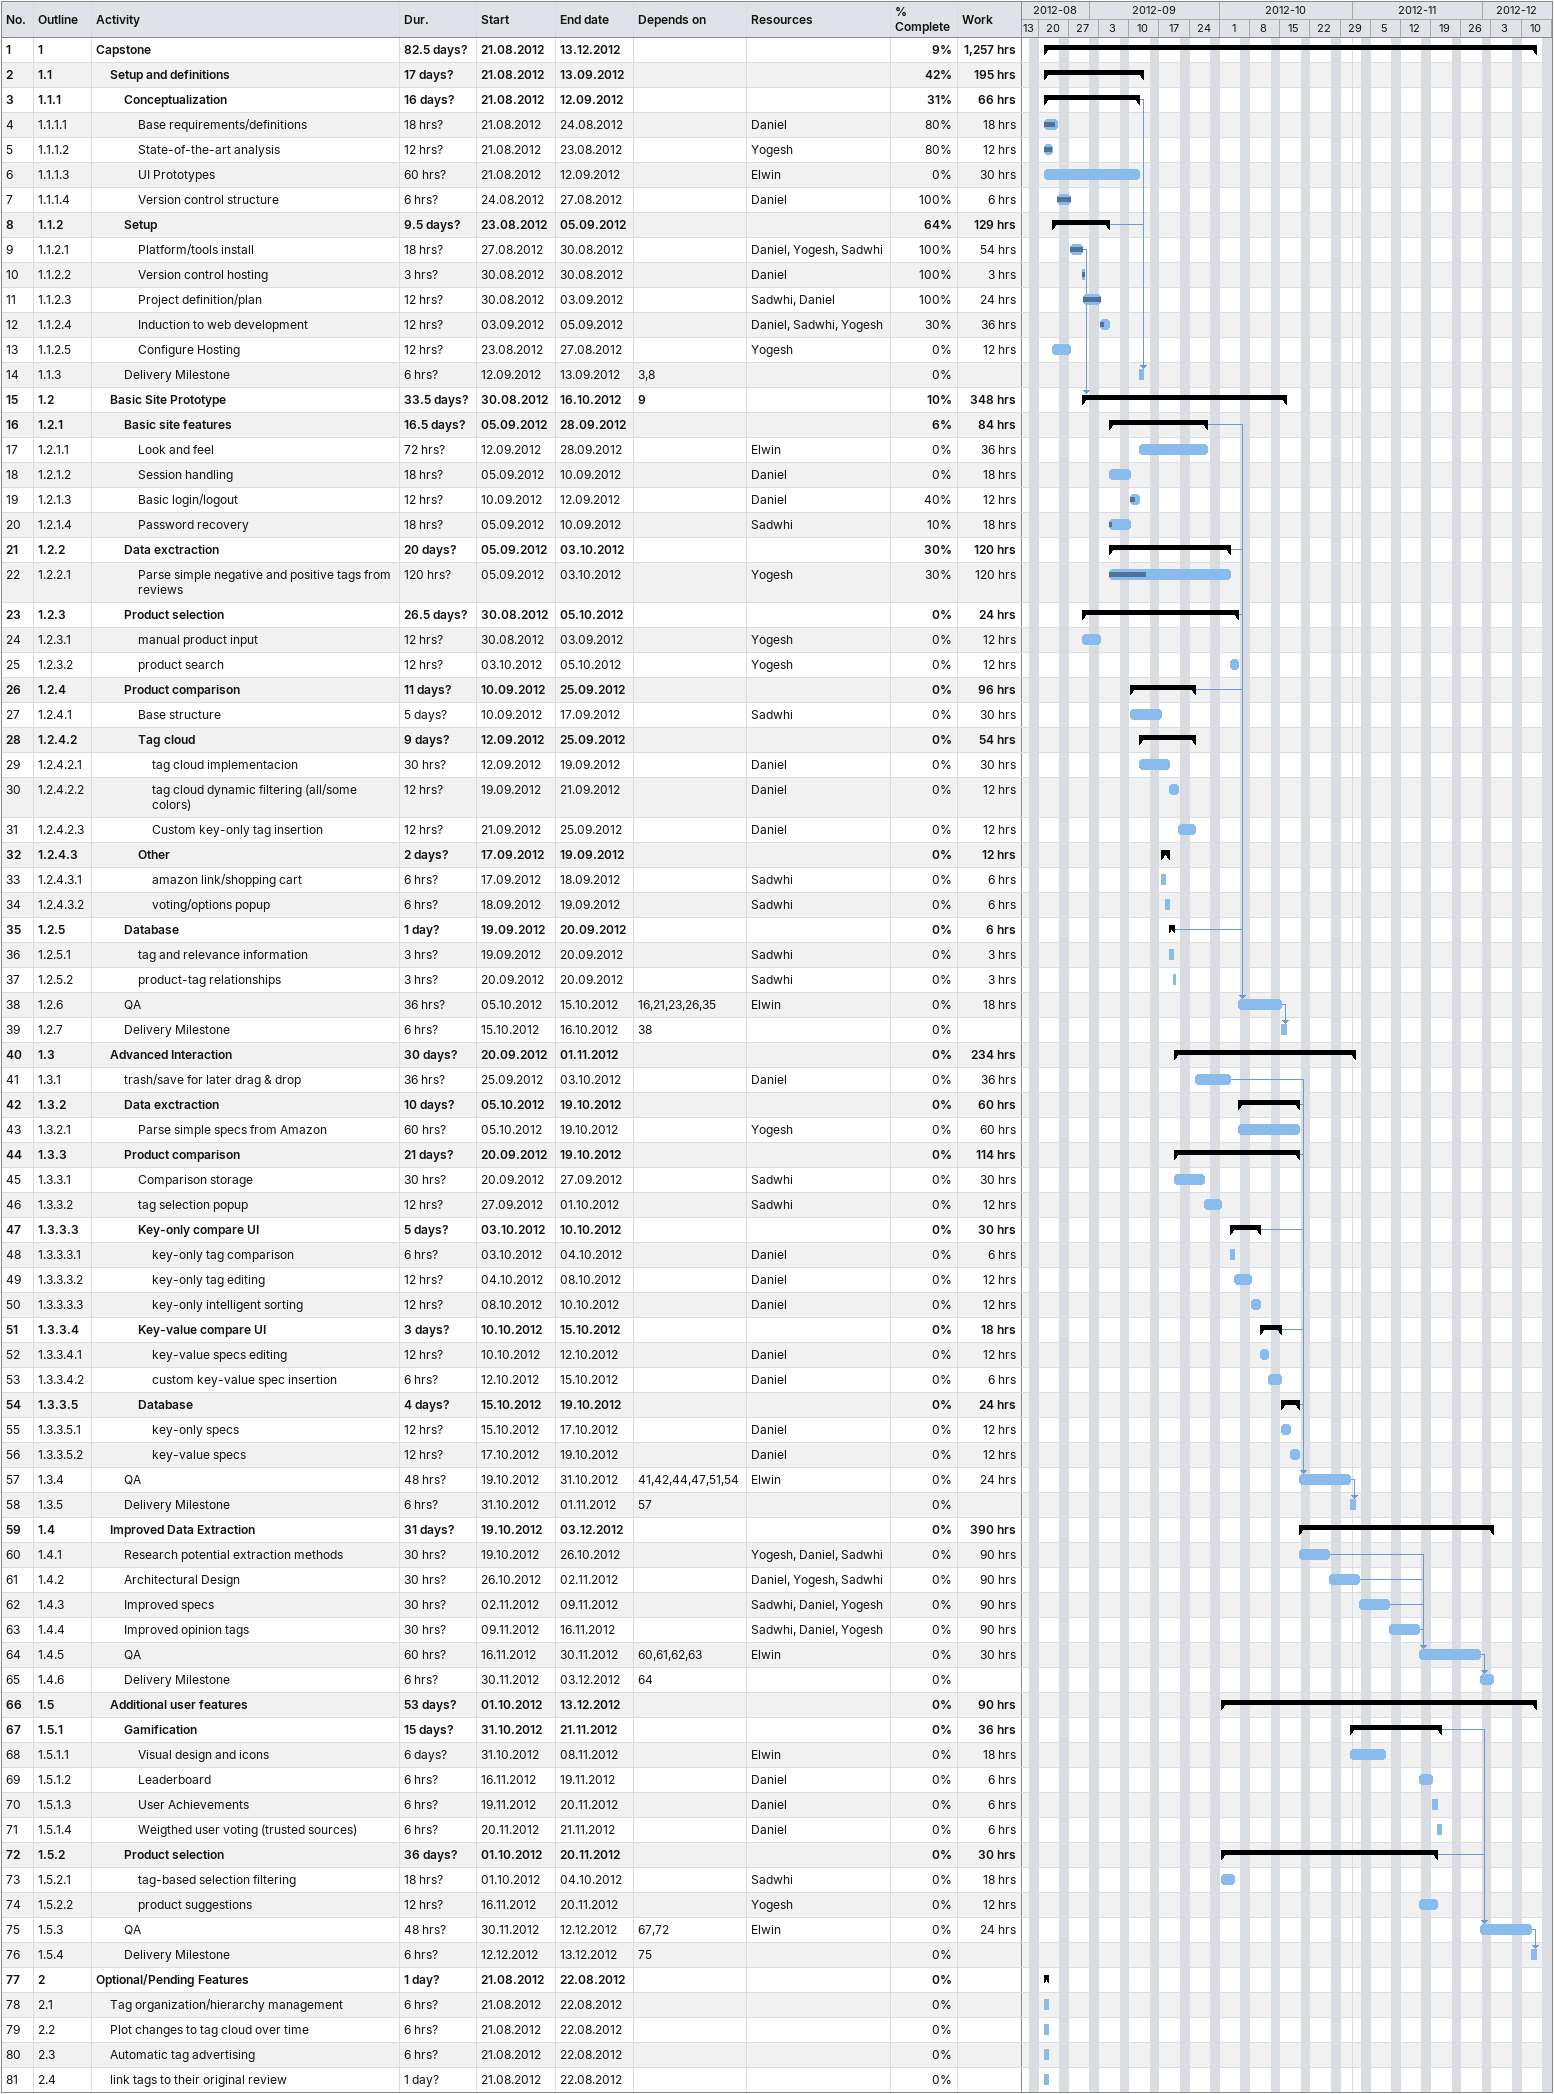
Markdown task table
| ID | WBS | Task | Duration | Start | Finish | Predecessors | Resources | % complete | Work (h) |
|---|---|---|---|---|---|---|---|---|---|
| 1 | 1 | **Capstone** | 82.5d? | 2012-08-21 | 2012-12-13 |  |  | 9 | 1257 |
| 2 | 1.1 | **Setup and definitions** | 17d? | 2012-08-21 | 2012-09-13 |  |  | 42 | 195 |
| 3 | 1.1.1 | **Conceptualization** | 16d? | 2012-08-21 | 2012-09-12 |  |  | 31 | 66 |
| 4 | 1.1.1.1 | Base requirements/definitions | 18h? | 2012-08-21 | 2012-08-24 |  | Daniel | 80 | 18 |
| 5 | 1.1.1.2 | State-of-the-art analysis | 12h? | 2012-08-21 | 2012-08-23 |  | Yogesh | 80 | 12 |
| 6 | 1.1.1.3 | UI Prototypes | 60h? | 2012-08-21 | 2012-09-12 |  | Elwin | 0 | 30 |
| 7 | 1.1.1.4 | Version control structure | 6h? | 2012-08-24 | 2012-08-27 |  | Daniel | 100 | 6 |
| 8 | 1.1.2 | **Setup** | 9.5d? | 2012-08-23 | 2012-09-05 |  |  | 64 | 129 |
| 9 | 1.1.2.1 | Platform/tools install | 18h? | 2012-08-27 | 2012-08-30 |  | Daniel, Yogesh, Sadwhi | 100 | 54 |
| 10 | 1.1.2.2 | Version control hosting | 3h? | 2012-08-30 | 2012-08-30 |  | Daniel | 100 | 3 |
| 11 | 1.1.2.3 | Project definition/plan | 12h? | 2012-08-30 | 2012-09-03 |  | Sadwhi, Daniel | 100 | 24 |
| 12 | 1.1.2.4 | Induction to web development | 12h? | 2012-09-03 | 2012-09-05 |  | Daniel, Sadwhi, Yogesh | 30 | 36 |
| 13 | 1.1.2.5 | Configure Hosting | 12h? | 2012-08-23 | 2012-08-27 |  | Yogesh | 0 | 12 |
| 14 | 1.1.3 | Delivery Milestone | 6h? | 2012-09-12 | 2012-09-13 | 3, 8 |  | 0 |  |
| 15 | 1.2 | **Basic Site Prototype** | 33.5d? | 2012-08-30 | 2012-10-16 | 9 |  | 10 | 348 |
| 16 | 1.2.1 | **Basic site features** | 16.5d? | 2012-09-05 | 2012-09-28 |  |  | 6 | 84 |
| 17 | 1.2.1.1 | Look and feel | 72h? | 2012-09-12 | 2012-09-28 |  | Elwin | 0 | 36 |
| 18 | 1.2.1.2 | Session handling | 18h? | 2012-09-05 | 2012-09-10 |  | Daniel | 0 | 18 |
| 19 | 1.2.1.3 | Basic login/logout | 12h? | 2012-09-10 | 2012-09-12 |  | Daniel | 40 | 12 |
| 20 | 1.2.1.4 | Password recovery | 18h? | 2012-09-05 | 2012-09-10 |  | Sadwhi | 10 | 18 |
| 21 | 1.2.2 | **Data exctraction** | 20d? | 2012-09-05 | 2012-10-03 |  |  | 30 | 120 |
| 22 | 1.2.2.1 | Parse simple negative and positive tags from reviews | 120h? | 2012-09-05 | 2012-10-03 |  | Yogesh | 30 | 120 |
| 23 | 1.2.3 | **Product selection** | 26.5d? | 2012-08-30 | 2012-10-05 |  |  | 0 | 24 |
| 24 | 1.2.3.1 | manual product input | 12h? | 2012-08-30 | 2012-09-03 |  | Yogesh | 0 | 12 |
| 25 | 1.2.3.2 | product search | 12h? | 2012-10-03 | 2012-10-05 |  | Yogesh | 0 | 12 |
| 26 | 1.2.4 | **Product comparison** | 11d? | 2012-09-10 | 2012-09-25 |  |  | 0 | 96 |
| 27 | 1.2.4.1 | Base structure | 5d? | 2012-09-10 | 2012-09-17 |  | Sadwhi | 0 | 30 |
| 28 | 1.2.4.2 | **Tag cloud** | 9d? | 2012-09-12 | 2012-09-25 |  |  | 0 | 54 |
| 29 | 1.2.4.2.1 | tag cloud implementacion | 30h? | 2012-09-12 | 2012-09-19 |  | Daniel | 0 | 30 |
| 30 | 1.2.4.2.2 | tag cloud dynamic filtering (all/some colors) | 12h? | 2012-09-19 | 2012-09-21 |  | Daniel | 0 | 12 |
| 31 | 1.2.4.2.3 | Custom key-only tag insertion | 12h? | 2012-09-21 | 2012-09-25 |  | Daniel | 0 | 12 |
| 32 | 1.2.4.3 | **Other** | 2d? | 2012-09-17 | 2012-09-19 |  |  | 0 | 12 |
| 33 | 1.2.4.3.1 | amazon link/shopping cart | 6h? | 2012-09-17 | 2012-09-18 |  | Sadwhi | 0 | 6 |
| 34 | 1.2.4.3.2 | voting/options popup | 6h? | 2012-09-18 | 2012-09-19 |  | Sadwhi | 0 | 6 |
| 35 | 1.2.5 | **Database** | 1d? | 2012-09-19 | 2012-09-20 |  |  | 0 | 6 |
| 36 | 1.2.5.1 | tag and relevance information | 3h? | 2012-09-19 | 2012-09-20 |  | Sadwhi | 0 | 3 |
| 37 | 1.2.5.2 | product-tag relationships | 3h? | 2012-09-20 | 2012-09-20 |  | Sadwhi | 0 | 3 |
| 38 | 1.2.6 | QA | 36h? | 2012-10-05 | 2012-10-15 | 16, 21, 23, 26, 35 | Elwin | 0 | 18 |
| 39 | 1.2.7 | Delivery Milestone | 6h? | 2012-10-15 | 2012-10-16 | 38 |  | 0 |  |
| 40 | 1.3 | **Advanced Interaction** | 30d? | 2012-09-20 | 2012-11-01 |  |  | 0 | 234 |
| 41 | 1.3.1 | trash/save for later drag & drop | 36h? | 2012-09-25 | 2012-10-03 |  | Daniel | 0 | 36 |
| 42 | 1.3.2 | **Data exctraction** | 10d? | 2012-10-05 | 2012-10-19 |  |  | 0 | 60 |
| 43 | 1.3.2.1 | Parse simple specs from Amazon | 60h? | 2012-10-05 | 2012-10-19 |  | Yogesh | 0 | 60 |
| 44 | 1.3.3 | **Product comparison** | 21d? | 2012-09-20 | 2012-10-19 |  |  | 0 | 114 |
| 45 | 1.3.3.1 | Comparison storage | 30h? | 2012-09-20 | 2012-09-27 |  | Sadwhi | 0 | 30 |
| 46 | 1.3.3.2 | tag selection popup | 12h? | 2012-09-27 | 2012-10-01 |  | Sadwhi | 0 | 12 |
| 47 | 1.3.3.3 | **Key-only compare UI** | 5d? | 2012-10-03 | 2012-10-10 |  |  | 0 | 30 |
| 48 | 1.3.3.3.1 | key-only tag comparison | 6h? | 2012-10-03 | 2012-10-04 |  | Daniel | 0 | 6 |
| 49 | 1.3.3.3.2 | key-only tag editing | 12h? | 2012-10-04 | 2012-10-08 |  | Daniel | 0 | 12 |
| 50 | 1.3.3.3.3 | key-only intelligent sorting | 12h? | 2012-10-08 | 2012-10-10 |  | Daniel | 0 | 12 |
| 51 | 1.3.3.4 | **Key-value compare UI** | 3d? | 2012-10-10 | 2012-10-15 |  |  | 0 | 18 |
| 52 | 1.3.3.4.1 | key-value specs editing | 12h? | 2012-10-10 | 2012-10-12 |  | Daniel | 0 | 12 |
| 53 | 1.3.3.4.2 | custom key-value spec insertion | 6h? | 2012-10-12 | 2012-10-15 |  | Daniel | 0 | 6 |
| 54 | 1.3.3.5 | **Database** | 4d? | 2012-10-15 | 2012-10-19 |  |  | 0 | 24 |
| 55 | 1.3.3.5.1 | key-only specs | 12h? | 2012-10-15 | 2012-10-17 |  | Daniel | 0 | 12 |
| 56 | 1.3.3.5.2 | key-value specs | 12h? | 2012-10-17 | 2012-10-19 |  | Daniel | 0 | 12 |
| 57 | 1.3.4 | QA | 48h? | 2012-10-19 | 2012-10-31 | 41, 42, 44, 47, 51, 54 | Elwin | 0 | 24 |
| 58 | 1.3.5 | Delivery Milestone | 6h? | 2012-10-31 | 2012-11-01 | 57 |  | 0 |  |
| 59 | 1.4 | **Improved Data Extraction** | 31d? | 2012-10-19 | 2012-12-03 |  |  | 0 | 390 |
| 60 | 1.4.1 | Research potential extraction methods | 30h? | 2012-10-19 | 2012-10-26 |  | Yogesh, Daniel, Sadwhi | 0 | 90 |
| 61 | 1.4.2 | Architectural Design | 30h? | 2012-10-26 | 2012-11-02 |  | Daniel, Yogesh, Sadwhi | 0 | 90 |
| 62 | 1.4.3 | Improved specs | 30h? | 2012-11-02 | 2012-11-09 |  | Sadwhi, Daniel, Yogesh | 0 | 90 |
| 63 | 1.4.4 | Improved opinion tags | 30h? | 2012-11-09 | 2012-11-16 |  | Sadwhi, Daniel, Yogesh | 0 | 90 |
| 64 | 1.4.5 | QA | 60h? | 2012-11-16 | 2012-11-30 | 60, 61, 62, 63 | Elwin | 0 | 30 |
| 65 | 1.4.6 | Delivery Milestone | 6h? | 2012-11-30 | 2012-12-03 | 64 |  | 0 |  |
| 66 | 1.5 | **Additional user features** | 53d? | 2012-10-01 | 2012-12-13 |  |  | 0 | 90 |
| 67 | 1.5.1 | **Gamification** | 15d? | 2012-10-31 | 2012-11-21 |  |  | 0 | 36 |
| 68 | 1.5.1.1 | Visual design and icons | 6d? | 2012-10-31 | 2012-11-08 |  | Elwin | 0 | 18 |
| 69 | 1.5.1.2 | Leaderboard | 6h? | 2012-11-16 | 2012-11-19 |  | Daniel | 0 | 6 |
| 70 | 1.5.1.3 | User Achievements | 6h? | 2012-11-19 | 2012-11-20 |  | Daniel | 0 | 6 |
| 71 | 1.5.1.4 | Weigthed user voting (trusted sources) | 6h? | 2012-11-20 | 2012-11-21 |  | Daniel | 0 | 6 |
| 72 | 1.5.2 | **Product selection** | 36d? | 2012-10-01 | 2012-11-20 |  |  | 0 | 30 |
| 73 | 1.5.2.1 | tag-based selection filtering | 18h? | 2012-10-01 | 2012-10-04 |  | Sadwhi | 0 | 18 |
| 74 | 1.5.2.2 | product suggestions | 12h? | 2012-11-16 | 2012-11-20 |  | Yogesh | 0 | 12 |
| 75 | 1.5.3 | QA | 48h? | 2012-11-30 | 2012-12-12 | 67, 72 | Elwin | 0 | 24 |
| 76 | 1.5.4 | Delivery Milestone | 6h? | 2012-12-12 | 2012-12-13 | 75 |  | 0 |  |
| 77 | 2 | **Optional/Pending Features** | 1d? | 2012-08-21 | 2012-08-22 |  |  | 0 |  |
| 78 | 2.1 | Tag organization/hierarchy management | 6h? | 2012-08-21 | 2012-08-22 |  |  | 0 |  |
| 79 | 2.2 | Plot changes to tag cloud over time | 6h? | 2012-08-21 | 2012-08-22 |  |  | 0 |  |
| 80 | 2.3 | Automatic tag advertising | 6h? | 2012-08-21 | 2012-08-22 |  |  | 0 |  |
| 81 | 2.4 | link tags to their original review | 1d? | 2012-08-21 | 2012-08-22 |  |  | 0 |  |
